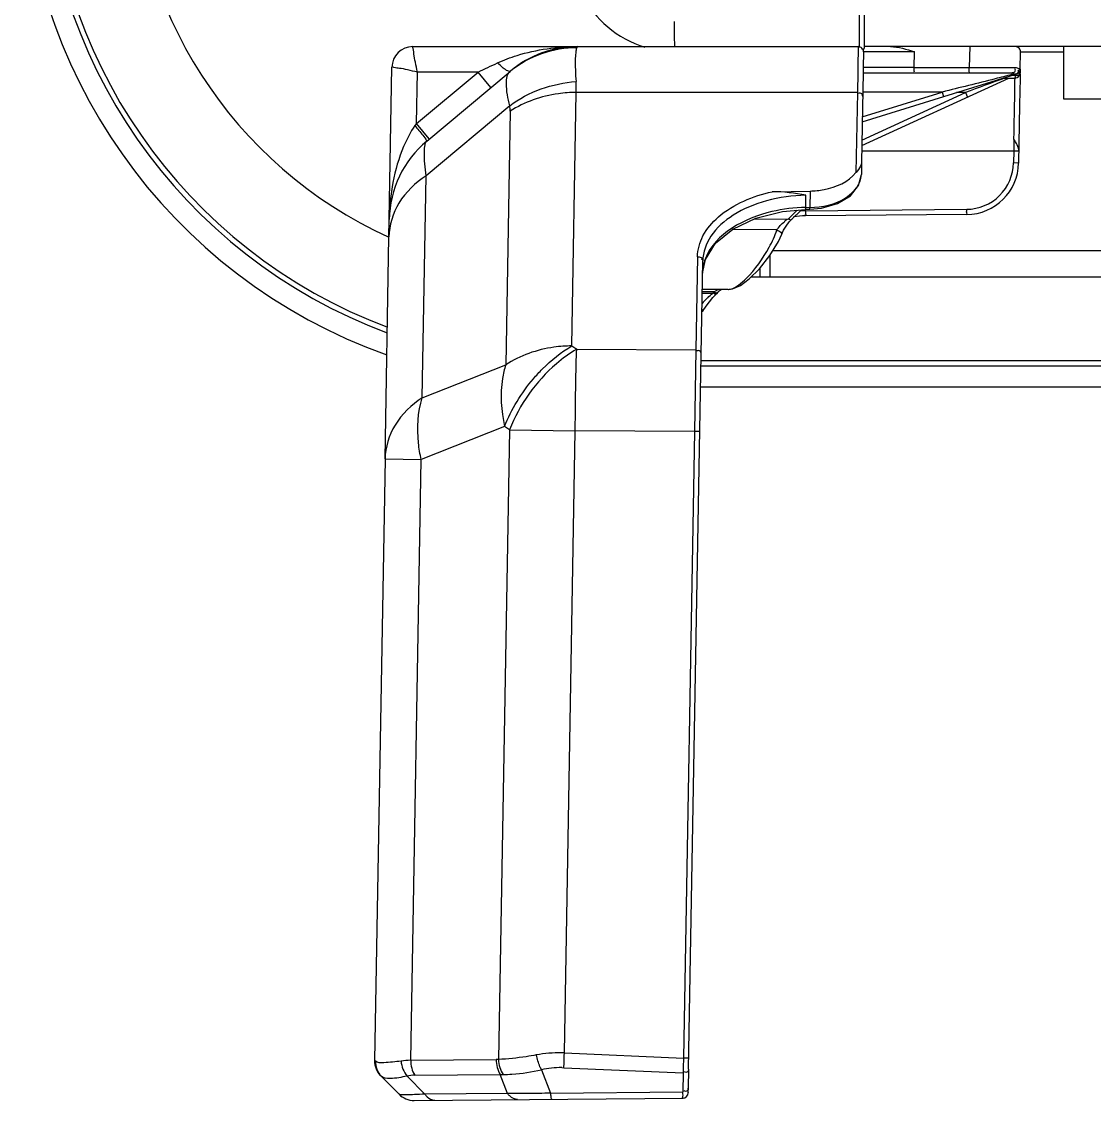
# Model space of a CAD drawing. Header units: millimetres. Extents: x 10297564 to 11610295, y -9287743 to -8409454.
# Drawn here: x 10521791 to 10523847, y -9104381 to -9102312 of the extents above; entities that cross this region are included whole.
import ezdxf

# ---------------------------------------------------------------- set-up
doc = ezdxf.new("R2010")
doc.units = ezdxf.units.MM
doc.header["$LTSCALE"] = 100
doc.layers.add('-0', color=7, linetype='Continuous')

# ---------------------------------------------------------------- blocks, each defined once
blk = doc.blocks.new('인버터 외형도')
at = {"layer": '-0', "linetype": 'Continuous'}
for p, q in [((115699.1, 34373.3), (115699.1, 34628.8)), ((115691.5, 34377.8), (115691.5, 34372)), ((115049.9, 34373), (115286.9, 34373)), ((115286.9, 34373), (115690, 34373)), ((115690, 34373), (115689.5, 34343.1)), ((115697.6, 34365.4), (115697.2, 34342.8)), ((115770.8, 34365.5), (115697.6, 34365.4)), ((115706.2, 34373), (115699.1, 34373)), ((127439.5, 34373), (115699.1, 34373)), ((115770.4, 34342.9), (115770.8, 34365.5)), ((115850.2, 34373), (115849.6, 34342.9)), ((115922.9, 34340.8), (115923.3, 34365.4)), ((115923.3, 34365.5), (115985.1, 34365.5)), ((115985.1, 34373), (115985.1, 34297.8)), ((115016, 34124.5), (115019.8, 34343.4)), ((115055.1, 34262.5), (115056.4, 34336.5)), ((115055.1, 34262.5), (115143.6, 34336.5)), ((115143.6, 34336.5), (115056.4, 34336.5)), ((115070, 34237.3), (115189.7, 34337.5)), ((115162.1, 34314.4), (115143.6, 34336.5)), ((115190.3, 34338), (115190.3, 34338)), ((115190.3, 34337.9), (115190.3, 34337.9)), ((115689.3, 34336.5), (115688.8, 34307.1)), ((115689.5, 34343.1), (115689.3, 34336.5)), ((115697, 34336.2), (115694.8, 34206.6)), ((115695.8, 34264.8), (115916.3, 34333.4)), ((115697.2, 34342.8), (115697, 34336.2)), ((115697, 34335.4), (115910.1, 34335.4)), ((115700.7, 34342.8), (115697.2, 34342.8)), ((115770.4, 34342.9), (115700.7, 34342.8)), ((115770.4, 34342.9), (115849.6, 34342.9)), ((115849.6, 34342.9), (115917.1, 34342.8)), ((115915.4, 34331.6), (115910.7, 34331.6)), ((115914.9, 34333.3), (115914.2, 34333.5)), ((115915.4, 34331.6), (115915.4, 34333.2)), ((115917.6, 34333.8), (115916.3, 34333.4)), ((115921.5, 34340.4), (115922.9, 34340.8)), ((115922.7, 34333.7), (115922.6, 34327.7)), ((115922.9, 34340.8), (115922.8, 34335.3)), ((115695.2, 34230.7), (115906.4, 34327.9)), ((115898.6, 34327.9), (115915.3, 34327.9)), ((115922.6, 34327.7), (115922, 34289.2)), ((115278.5, 33942.6), (115284.8, 34307.1)), ((115688.8, 34307.1), (115284.8, 34307.1)), ((115688.8, 34307.1), (115686.8, 34191.9)), ((115695.3, 34238.5), (115844, 34306.9)), ((115695.9, 34272.1), (115810.5, 34307.7)), ((115810.5, 34307.7), (115696.6, 34307.7)), ((115810.5, 34307.7), (115812.5, 34301.1)), ((115844, 34306.9), (115831.3, 34306.9)), ((115844, 34306.9), (115847, 34300.5)), ((115189.2, 34287.9), (115069.1, 34187.4)), ((115922, 34289.2), (115920.5, 34205.6)), ((115985.1, 34297.8), (117790.9, 34297.8)), ((115189.7, 34280.1), (115183.4, 33915.6)), ((115055.1, 34262.5), (115053, 34259.4)), ((115073.6, 34240.3), (115055.1, 34262.5)), ((115913.8, 34240.2), (115913.5, 34222.6)), ((115913.5, 34222.6), (115695.1, 34222.6)), ((115913.5, 34222.6), (115913.2, 34205.7)), ((115920.8, 34222.5), (115913.5, 34222.6)), ((115694.8, 34206.6), (115694.5, 34189)), ((115688.4, 34193.9), (115687, 34192.1)), ((115920.5, 34205.6), (115913.2, 34205.7)), ((115063.5, 33868.1), (115069.1, 34187.4)), ((115566.5, 34164.4), (115620.8, 34165.4)), ((115620.8, 34165.4), (115620.4, 34141.9)), ((115614.5, 34141.8), (115614.8, 34159.4)), ((115589.1, 34125.1), (115602.1, 34137.9)), ((115608.4, 34138.4), (115594.3, 34124.6)), ((115845.9, 34131.6), (115614.2, 34129.6)), ((115614.3, 34137.1), (115846, 34139.1)), ((115614.5, 34141.8), (115620.4, 34141.9)), ((115614.5, 34139), (115620.4, 34139.1)), ((115015.6, 34099.5), (115016, 34124.5)), ((115015.6, 34099.5), (115016, 34124.5)), ((115016, 34124.5), (115016, 34124.5)), ((115540.7, 34125.4), (115589.1, 34125.1)), ((115586.4, 34115.1), (115590.9, 34121)), ((115590.9, 34121), (115594.3, 34124.6)), ((115010, 33780.2), (115015.6, 34099.5)), ((115573.2, 34109.4), (115508.9, 34109.9)), ((115458.9, 34070.9), (115456.6, 33937)), ((115466.2, 34047.2), (115470.3, 34067.1)), ((115562.6, 34072), (115563.7, 34072)), ((115563.7, 34041.9), (115563.7, 34073.7)), ((116057.3, 34079.6), (115567.2, 34079.6)), ((115446.3, 32902.5), (115466.5, 34064.9)), ((115548.6, 34054.2), (115548.6, 34041.9)), ((115536.4, 34041.9), (116057.3, 34041.9)), ((115503.2, 34023.9), (115465.8, 34023.9)), ((115483, 34020.4), (115465.8, 34020.3)), ((115480.9, 34018.4), (115483, 34020.4)), ((115488.2, 34019.9), (115490.2, 34021.7)), ((115490.2, 34021.7), (115493, 34023.9)), ((115503.2, 34023.9), (115503.4, 34023.9)), ((115465.7, 34018.7), (115480.9, 34018.4)), ((115471.3, 33999.7), (115481.1, 34012.5)), ((115481.1, 34012.5), (115486.1, 34017.8)), ((115488.2, 34019.9), (115486.1, 34017.8)), ((115466.6, 33991.7), (115467.4, 33993.5)), ((115467.4, 33993.5), (115471.3, 33999.7)), ((115278.5, 33942.6), (115285.4, 33937.9)), ((115285.4, 33937.9), (115456.6, 33937)), ((115456.6, 33937), (115454.5, 33819.6)), ((115063.5, 33868.1), (115183.4, 33915.6)), ((115463.9, 33914), (116067.4, 33914)), ((115464, 33921.5), (116068, 33921.5)), ((115463.4, 33883.9), (116076.1, 33883.9)), ((115181.8, 33826.8), (115062, 33779.3)), ((115188.8, 33822.1), (115173, 32916.7)), ((115188.8, 33822.1), (115181.8, 33826.8)), ((115188.8, 33822.1), (115283.4, 33820.4)), ((115267.8, 32926), (115283.4, 33820.4)), ((115454.5, 33819.6), (115283.4, 33820.4)), ((115454.5, 33819.6), (115438.8, 32918.6)), ((115462.3, 33819.4), (115454.5, 33819.6)), ((115010, 33780.2), (114994.9, 32915.1)), ((115010, 33780.2), (115062, 33779.3)), ((115046.9, 32915.5), (115062, 33779.3)), ((115267.8, 32926), (115263.8, 32926.1)), ((115267.8, 32926), (115438.8, 32918.6)), ((114996.1, 32914.2), (114994.9, 32915.1)), ((115046.9, 32915.5), (115169.8, 32916.5)), ((115263.9, 32904.9), (115267.1, 32904.8)), ((115267.1, 32904.8), (115438.4, 32897.3)), ((115446.5, 32918.4), (115438.8, 32918.6)), ((115003.7, 32893.4), (114999.9, 32898)), ((115003.6, 32893.4), (115004, 32893)), ((115003.7, 32893.4), (115030.1, 32866.6)), ((115041.6, 32892.8), (115067.3, 32866.9)), ((115052.7, 32893.9), (115175.6, 32895)), ((115186.2, 32867.9), (115175.6, 32895)), ((115234.8, 32901.7), (115248, 32868.3)), ((115438.4, 32897.3), (115437.9, 32870)), ((115446.3, 32902.5), (115445.8, 32875.2)), ((115445.7, 32868.5), (115445.8, 32875.2)), ((115051.8, 32857.7), (115438.2, 32861.1)), ((115186.2, 32867.9), (115067.3, 32866.9)), ((115248, 32868.3), (115437.9, 32870)), ((115445.7, 32869.2), (115445.7, 32868.5))]:
    blk.add_line(p, q, dxfattribs=at)
for points in [[(115916.3, 34333.4), (115915.6, 34333.3), (115914.9, 34333.3)], [(115620.4, 34139.1), (115637.1, 34140.6), (115660.1, 34147.3), (115678.7, 34158.6), (115690.6, 34173.5), (115694.5, 34189)], [(115470.3, 34067.1), (115485.1, 34090.5), (115509.9, 34110.7), (115542.7, 34126.4), (115581.3, 34136.1), (115614.5, 34139)], [(115580, 34103.5), (115582.6, 34108.9), (115586.4, 34115.1)], [(115563.2, 34072.8), (115575.2, 34093), (115580, 34103.5)], [(115520.6, 34029.7), (115533.4, 34039), (115548.2, 34053.6), (115563.2, 34072.8)], [(115503.4, 34023.9), (115509.2, 34024.7), (115520.6, 34029.7)], [(115173, 32916.7), (115171.9, 32916.6), (115170.8, 32916.5), (115169.8, 32916.5)]]:
    blk.add_lwpolyline(points, dxfattribs=at)
for centre, radius, start, end in [((115277.8, 34674), 790.1, 180, 250.3801), ((115277.8, 34674), 760, 180, 249.6126), ((115277.8, 34674), 752.4, 180, 249.4174), ((115277.8, 34674), 632.1, 180, 245.4698), ((115427.1, 34516.3), 150.5, 206.5651, 253.1298), ((132913.3, 34424.4), 17221.8, 179.99492, 180.15524), ((115049.9, 34342.9), 30.1, 90, 179), ((115286.9, 34222.5), 150.5, 90.0002, 129.9143), ((115286.9, 34222.5), 150.5, 90, 129.9144), ((115690, 34365.5), 7.52, 359, 90), ((115691.6, 34373.3), 7.52, 315.9126, 0), ((115915.8, 34365.5), 7.52, 359, 89.9984), ((115283.9, 34224.9), 146.7, 129.6309, 129.9143), ((115956.3, 34144.2), 194, 102.5541, 103.5339), ((115915.3, 34335.4), 7.52, 270, 359), ((115915.4, 34341), 7.52, 287.2741, 359), ((98399.2, 34594.4), 17518.2, 358.98854, 359.13052), ((115166.5, 34121.8), 150.5, 129.9142, 179), ((115166.5, 34121.8), 150.5, 129.9144, 179), ((115845.3, 34206.9), 75.2, 270.5, 359), ((115615.5, 33979.1), 150.5, 90.5, 97.1434), ((115615.8, 33978), 159.1, 90.5191, 93.2474), ((115623.1, 34073.9), 61.5, 123.5503, 129.5213), ((115531.8, 34044.7), 65.8, 159.0425, 162.7565), ((115505.5, 33988.6), 38.9, 114.5485, 117.9894), ((115550.2, 33932.5), 110.4, 133.883, 140.1837), ((115025, 32914.5), 30.1, 179, 224.75), ((115025, 32914.5), 30.1, 179, 224.75), ((115261.8, 32786.8), 118.1, 88.9837, 103.2277), ((118576.7, 32841.1), 3138.8, 178.586, 178.9744), ((115178.2, 32970.2), 75.2, 268.0485, 271.1622), ((115051.5, 32887.8), 30.1, 224.75, 270.5), ((115051.5, 32887.8), 30.1, 224.75, 270.5), ((115438.1, 32868.6), 7.52, 270.5, 359)]:
    blk.add_arc(centre, radius, start, end, dxfattribs=at)
for points, knots in [([(115426.5, 34372.4), (115426.4, 34374.6), (115426, 34386.8), (115425.9, 34399), (115425.9, 34409)], [0, 0, 0, 0, 0.180941, 1, 1, 1, 1]), ([(115056.4, 34336.5), (115055.4, 34341.2), (115054.1, 34349.5), (115051, 34361.7), (115051.7, 34367.2), (115049, 34373), (115049.9, 34373)], [0, 0, 0, 0, 0.383501, 0.707439, 0.924209, 1, 1, 1, 1]), ([(115171.7, 34349.6), (115180.8, 34353.9), (115217.7, 34367.8), (115257.5, 34373), (115286.9, 34373)], [0, 0, 0, 0, 0.254641, 1, 1, 1, 1]), ([(115286, 34372), (115284.9, 34370.5), (115283.9, 34365), (115282.8, 34348.7), (115283.7, 34333.9), (115284.5, 34322.7)], [0, 0, 0, 0, 0.115608, 0.321127, 1, 1, 1, 1]), ([(115286, 34372), (115286.2, 34372.2), (115286.4, 34372.6), (115286.7, 34372.9), (115286.8, 34373)], [0, 0, 0, 0, 0.647125, 1, 1, 1, 1]), ([(115286.8, 34373), (115286.8, 34373), (115286.8, 34373), (115286.9, 34373), (115286.9, 34373)], [0, 0, 0, 0, 0.620754, 1, 1, 1, 1]), ([(115056.4, 34336.5), (115051.7, 34337.5), (115043.4, 34339.1), (115031.3, 34342.3), (115025.5, 34341.7), (115020, 34344.4), (115019.8, 34343.4)], [0, 0, 0, 0, 0.382703, 0.706768, 0.924005, 1, 1, 1, 1]), ([(115189.2, 34287.9), (115186.6, 34298.6), (115183.2, 34314.2), (115185.2, 34333.7), (115189.7, 34337.5)], [0, 0, 0, 0, 0.650881, 1, 1, 1, 1]), ([(115190.3, 34338), (115189.9, 34337.6), (115188.4, 34337.3), (115187.2, 34337.8), (115186.4, 34338.1)], [0, 0, 0, 0, 0.401995, 1, 1, 1, 1]), ([(115770.2, 34335.4), (115771, 34335.4), (115769.7, 34339.5), (115770.4, 34341.1), (115770.4, 34342.9)], [0, 0, 0, 0, 0.293269, 1, 1, 1, 1]), ([(115910.9, 34332.8), (115902.8, 34330.8), (115869.4, 34322.2), (115835.9, 34313.9), (115810.5, 34307.7)], [0, 0, 0, 0, 0.241092, 1, 1, 1, 1]), ([(115849.4, 34335.4), (115849.9, 34335.4), (115849, 34338.6), (115849.6, 34339.9), (115849.6, 34341.4)], [0, 0, 0, 0, 0.250681, 1, 1, 1, 1]), ([(115911.9, 34335.2), (115911.6, 34335.2), (115910.8, 34335.1), (115910.2, 34334.8), (115909.8, 34334.6)], [0, 0, 0, 0, 0.428961, 1, 1, 1, 1]), ([(115910.1, 34335.4), (115911.8, 34335.4), (115915.5, 34335.7), (115916.2, 34340.1), (115915.3, 34341.3)], [0, 0, 0, 0, 0.523838, 1, 1, 1, 1]), ([(115914.2, 34333.5), (115913.9, 34333.9), (115913.4, 34334.8), (115912.4, 34335.2), (115911.9, 34335.2)], [0, 0, 0, 0, 0.499012, 1, 1, 1, 1]), ([(115915.4, 34331.6), (115915.4, 34330.9), (115915, 34330.2), (115915.7, 34328.3), (115915.3, 34328.3)], [0, 0, 0, 0, 0.668286, 1, 1, 1, 1]), ([(115915.4, 34331.6), (115916, 34331.6), (115917.2, 34331.7), (115918.4, 34331.8), (115919.1, 34332)], [0, 0, 0, 0, 0.487762, 1, 1, 1, 1]), ([(115916.3, 34333.4), (115917.7, 34333.8), (115920.6, 34334.7), (115920.9, 34338.3), (115920.1, 34339.4)], [0, 0, 0, 0, 0.521518, 1, 1, 1, 1]), ([(115919.1, 34332), (115919.7, 34332.1), (115920.7, 34332.3), (115921.7, 34333), (115921.8, 34333.4)], [0, 0, 0, 0, 0.627635, 1, 1, 1, 1]), ([(115920.3, 34337.1), (115920.3, 34337.4), (115920.2, 34338.1), (115919.8, 34338.8), (115919.6, 34339.1)], [0, 0, 0, 0, 0.441895, 1, 1, 1, 1]), ([(115921.8, 34333.4), (115921.8, 34333.6), (115921.5, 34334.1), (115921.1, 34334.4), (115920.8, 34334.5)], [0, 0, 0, 0, 0.380984, 1, 1, 1, 1]), ([(115915.3, 34328.3), (115915.3, 34328.3), (115915.4, 34328.7), (115915.3, 34328.8), (115915.3, 34329)], [0, 0, 0, 0, 0.236611, 1, 1, 1, 1]), ([(115284.8, 34307.1), (115276.2, 34307.1), (115243.1, 34304.8), (115210.3, 34293.5), (115189.7, 34280.1)], [0, 0, 0, 0, 0.25882, 1, 1, 1, 1]), ([(115696.4, 34301.1), (115696.5, 34302.5), (115695.8, 34306), (115691.8, 34306.3), (115690.5, 34305.5)], [0, 0, 0, 0, 0.489151, 1, 1, 1, 1]), ([(115913.8, 34240.2), (115913.9, 34244.2), (115914.1, 34259.1), (115914.4, 34274.1), (115914.6, 34285.2)], [0, 0, 0, 0, 0.264351, 1, 1, 1, 1]), ([(115052.7, 34259.6), (115046.4, 34250.1), (115024.7, 34208), (115016.6, 34160.1), (115016, 34124.4)], [0, 0, 0, 0, 0.243037, 1, 1, 1, 1]), ([(115053, 34259.4), (115056.8, 34254.9), (115062.3, 34247.7), (115068.3, 34240.6), (115069.8, 34237.8)], [0, 0, 0, 0, 0.645331, 1, 1, 1, 1]), ([(115069.1, 34187.4), (115067.6, 34198.8), (115065.9, 34213.9), (115066.8, 34230.4), (115068.5, 34236), (115070, 34237.3)], [0, 0, 0, 0, 0.682925, 0.885401, 1, 1, 1, 1]), ([(115694.8, 34206.6), (115694.8, 34205.6), (115694, 34200.8), (115690.8, 34196.9), (115688.4, 34193.9)], [0, 0, 0, 0, 0.200671, 1, 1, 1, 1]), ([(115620.8, 34165.4), (115627.5, 34165.6), (115651.3, 34168), (115676.1, 34178.3), (115686.8, 34191.9)], [0, 0, 0, 0, 0.28091, 1, 1, 1, 1]), ([(115846, 34139.1), (115863.1, 34139.3), (115898.4, 34153.5), (115912.8, 34188.7), (115913.2, 34205.7)], [0, 0, 0, 0, 0.499941, 1, 1, 1, 1]), ([(115069.1, 34187.4), (115053.6, 34177.3), (115027, 34152.1), (115015.9, 34116.4), (115015.6, 34099.5)], [0, 0, 0, 0, 0.522283, 1, 1, 1, 1]), ([(115620.4, 34141.9), (115638.4, 34142.2), (115670.1, 34147.8), (115694.3, 34175.8), (115694.5, 34189)], [0, 0, 0, 0, 0.578125, 1, 1, 1, 1]), ([(115458.9, 34070.9), (115459.2, 34081.2), (115465.4, 34103.4), (115499.3, 34142.3), (115538.7, 34158.2), (115566.5, 34164.4)], [0, 0, 0, 0, 0.204841, 0.436426, 1, 1, 1, 1]), ([(115614.8, 34159.4), (115595.7, 34159), (115559.2, 34154.1), (115511.4, 34134.3), (115476.8, 34104.5), (115466.8, 34077.3), (115466.5, 34064.9)], [0, 0, 0, 0, 0.29927, 0.572621, 0.804266, 1, 1, 1, 1]), ([(115614.5, 34141.8), (115598.1, 34141.5), (115544.4, 34135.4), (115484.3, 34104.6), (115470.4, 34068.2)], [0, 0, 0, 0, 0.295407, 1, 1, 1, 1]), ([(115614.3, 34137.1), (115614.3, 34135.7), (115613.7, 34134.2), (115615.1, 34130.6), (115614.3, 34130.6)], [0, 0, 0, 0, 0.644282, 1, 1, 1, 1]), ([(115614.5, 34139), (115614.8, 34139), (115614.2, 34140.5), (115614.5, 34141.1), (115614.5, 34141.8)], [0, 0, 0, 0, 0.27468, 1, 1, 1, 1]), ([(115614.3, 34130.6), (115614.2, 34130.6), (115614.3, 34131.1), (115614.2, 34131.3), (115614.2, 34131.5)], [0, 0, 0, 0, 0.237808, 1, 1, 1, 1]), ([(115620.4, 34139.1), (115620.7, 34139.1), (115620.1, 34140.6), (115620.4, 34141.2), (115620.4, 34141.9)], [0, 0, 0, 0, 0.274678, 1, 1, 1, 1]), ([(115845.9, 34131.6), (115846.7, 34131.6), (115845.3, 34135.7), (115846.1, 34137.4), (115846.1, 34139.1)], [0, 0, 0, 0, 0.293282, 1, 1, 1, 1]), ([(115594.4, 34124.5), (115594.1, 34124), (115592.2, 34123.1), (115591, 34124.8), (115590.3, 34125.6)], [0, 0, 0, 0, 0.346114, 1, 1, 1, 1]), ([(115573.2, 34109.4), (115574.1, 34109), (115576.6, 34107.9), (115580.6, 34105.4), (115579.9, 34103.5)], [0, 0, 0, 0, 0.337479, 1, 1, 1, 1]), ([(115518.1, 34030.2), (115522, 34033), (115539.6, 34048.6), (115553.1, 34068.3), (115562, 34084.6)], [0, 0, 0, 0, 0.206421, 1, 1, 1, 1]), ([(115458.9, 34070.9), (115460.7, 34070.9), (115463.2, 34070.6), (115466.1, 34068.2), (115465.2, 34066.6), (115464.6, 34066.1)], [0, 0, 0, 0, 0.557854, 0.766394, 1, 1, 1, 1]), ([(115503.4, 34023.9), (115504.4, 34024), (115509.8, 34024.8), (115514.6, 34027.7), (115518.1, 34030.2)], [0, 0, 0, 0, 0.203685, 1, 1, 1, 1]), ([(115483.8, 34017.3), (115483.5, 34017.4), (115482.9, 34017.9), (115482.4, 34018.5), (115482.1, 34018.9)], [0, 0, 0, 0, 0.432179, 1, 1, 1, 1]), ([(115486.2, 34017.7), (115486, 34017.4), (115485.2, 34016.7), (115484.2, 34017), (115483.8, 34017.3)], [0, 0, 0, 0, 0.447997, 1, 1, 1, 1]), ([(115467.4, 33993.5), (115467.5, 33993.8), (115466.4, 33994.3), (115466, 33994.8), (115465.4, 33995.1)], [0, 0, 0, 0, 0.267142, 1, 1, 1, 1]), ([(115278.5, 33942.6), (115269.9, 33942.6), (115236.8, 33940.3), (115204, 33929), (115183.4, 33915.6)], [0, 0, 0, 0, 0.25882, 1, 1, 1, 1]), ([(115223.2, 33895.4), (115227.3, 33900.3), (115243.7, 33918.2), (115262.9, 33933.7), (115278.5, 33942.6)], [0, 0, 0, 0, 0.262864, 1, 1, 1, 1]), ([(115285.4, 33937.9), (115275, 33931.9), (115233.8, 33901.9), (115203.1, 33858.1), (115188.8, 33822.1)], [0, 0, 0, 0, 0.235659, 1, 1, 1, 1]), ([(115283.4, 33820.4), (115283.4, 33831.5), (115283.8, 33870.7), (115284.4, 33909.9), (115285.4, 33937.9)], [0, 0, 0, 0, 0.284419, 1, 1, 1, 1]), ([(115464.2, 33931), (115464.2, 33932.5), (115463.6, 33935.9), (115459.5, 33936.2), (115458.3, 33935.4)], [0, 0, 0, 0, 0.489151, 1, 1, 1, 1]), ([(115183.4, 33915.6), (115181.3, 33909.1), (115174.7, 33880), (115176.9, 33849.3), (115181.8, 33826.8)], [0, 0, 0, 0, 0.228263, 1, 1, 1, 1]), ([(115063.5, 33868.1), (115048, 33858), (115021.4, 33832.8), (115010.3, 33797.1), (115010, 33780.2)], [0, 0, 0, 0, 0.522283, 1, 1, 1, 1]), ([(115062, 33779.3), (115060.2, 33787.2), (115055.4, 33816.5), (115056.9, 33847.5), (115063.5, 33868.1)], [0, 0, 0, 0, 0.270968, 1, 1, 1, 1]), ([(115227.4, 32923.1), (115222.6, 32922.2), (115204.5, 32919.2), (115186.3, 32917.3), (115173, 32916.7)], [0, 0, 0, 0, 0.270365, 1, 1, 1, 1]), ([(115234.8, 32901.7), (115234, 32903.2), (115230.8, 32910.1), (115228.7, 32917.4), (115227.4, 32923.1)], [0, 0, 0, 0, 0.221243, 1, 1, 1, 1]), ([(115267.1, 32904.8), (115267.1, 32906.3), (115267.3, 32913.4), (115267.5, 32920.5), (115267.8, 32926)], [0, 0, 0, 0, 0.214266, 1, 1, 1, 1]), ([(115033, 32914.4), (115024.8, 32913.1), (115013.2, 32912), (114999.3, 32911.5), (114996.1, 32914.2)], [0, 0, 0, 0, 0.66591, 1, 1, 1, 1]), ([(115041.6, 32892.8), (115033.6, 32890.9), (115022, 32888.7), (115007.6, 32889.3), (115004.6, 32892.4)], [0, 0, 0, 0, 0.652236, 1, 1, 1, 1]), ([(115179.7, 32894.9), (115183.9, 32895), (115202.4, 32895.9), (115220.9, 32898.7), (115234.8, 32901.7)], [0, 0, 0, 0, 0.229504, 1, 1, 1, 1]), ([(115446.3, 32902.5), (115446.2, 32901.1), (115445.2, 32897.9), (115441.4, 32897.9), (115440.2, 32898.7)], [0, 0, 0, 0, 0.468263, 1, 1, 1, 1]), ([(115445.8, 32875.2), (115445.8, 32873.8), (115444.8, 32870.6), (115441, 32870.6), (115439.7, 32871.4)], [0, 0, 0, 0, 0.468263, 1, 1, 1, 1]), ([(115067.3, 32866.9), (115062.2, 32866.5), (115053.4, 32866.1), (115041.9, 32865.5), (115034.9, 32866), (115030.9, 32865.9), (115030.1, 32866.6)], [0, 0, 0, 0, 0.406487, 0.716123, 0.914735, 1, 1, 1, 1]), ([(115067.3, 32866.9), (115068.2, 32865.5), (115071.6, 32861), (115077.3, 32858), (115081.4, 32858)], [0, 0, 0, 0, 0.284489, 1, 1, 1, 1]), ([(115248, 32868.3), (115242.4, 32868.1), (115221.8, 32867.5), (115201.3, 32867.4), (115186.2, 32867.9)], [0, 0, 0, 0, 0.270035, 1, 1, 1, 1]), ([(115200.4, 32859), (115196.3, 32859), (115190.6, 32862.1), (115187.1, 32866.6), (115186.2, 32867.9)], [0, 0, 0, 0, 0.715511, 1, 1, 1, 1]), ([(115249.7, 32859.5), (115248.9, 32859.5), (115248.8, 32864), (115248.2, 32866.1), (115248, 32868.3)], [0, 0, 0, 0, 0.272581, 1, 1, 1, 1]), ([(115438.2, 32861.1), (115437.4, 32861.1), (115438.8, 32865.9), (115437.9, 32867.8), (115437.9, 32870)], [0, 0, 0, 0, 0.260503, 1, 1, 1, 1])]:
    blk.add_open_spline(points, degree=3, knots=knots, dxfattribs=at)
for points in [[(115190.3, 34337.9), (115216.4, 34359.5), (115252.2, 34372.2), (115286, 34372)], [(115736.4, 34373), (115748.2, 34373), (115759.6, 34369.1), (115770.8, 34365.5)], [(115143.6, 34336.5), (115153, 34340.9), (115162.3, 34345.3), (115171.7, 34349.6)], [(115179.9, 34342.2), (115177, 34344.5), (115174.3, 34347), (115171.7, 34349.6)], [(115186.4, 34338.1), (115184, 34339.1), (115181.9, 34340.6), (115179.9, 34342.2)], [(115914.2, 34333.5), (115916.5, 34333.7), (115920.1, 34334.7), (115920.3, 34337.1)], [(115917.1, 34342.8), (115918.7, 34342.8), (115920.7, 34341.9), (115921.5, 34340.4)], [(115189.2, 34287.9), (115216, 34308.4), (115250.7, 34320.6), (115284.5, 34322.7)], [(115284.8, 34307.1), (115284.9, 34312.3), (115284.9, 34317.5), (115284.5, 34322.7)], [(115900.9, 34327.9), (115881.9, 34321), (115863, 34313.8), (115844, 34306.9)], [(115189.7, 34280.1), (115189.8, 34282.6), (115189.9, 34285.3), (115188.8, 34287.6)], [(115920.8, 34222.5), (115920.9, 34228.8), (115917, 34234.7), (115913.8, 34240.2)], [(115614.8, 34159.4), (115598.8, 34161.9), (115582.7, 34164.7), (115566.5, 34164.4)], [(115573.1, 34109.3), (115575.9, 34113.9), (115579.8, 34117.9), (115584, 34121.3)], [(115562, 34084.6), (115566.3, 34092.6), (115570.2, 34100.8), (115573.2, 34109.4)], [(115469, 34064.2), (115467.3, 34058.7), (115466.3, 34053), (115466.2, 34047.3)], [(115483, 34020.4), (115484.4, 34021.3), (115485.8, 34022.1), (115487.2, 34022.9)], [(115483, 34020.4), (115484.4, 34019.5), (115488.2, 34018.3), (115488, 34019.9)], [(115473.7, 34012), (115476, 34014.2), (115478.4, 34016.4), (115480.9, 34018.4)], [(115181.8, 33826.8), (115191.7, 33851.6), (115205.9, 33875), (115223.2, 33895.4)], [(115263.8, 32926.1), (115251.7, 32926.3), (115239.4, 32925.4), (115227.4, 32923.1)], [(114996.1, 32914.2), (114995.8, 32906.4), (114999.1, 32898), (115004.6, 32892.4)], [(115046.9, 32915.5), (115042.2, 32915.4), (115037.6, 32915.1), (115033, 32914.4)], [(115033, 32914.4), (115033.6, 32906.7), (115036.6, 32898.7), (115041.6, 32892.8)], [(115046.9, 32915.5), (115046.9, 32908), (115048.6, 32900.1), (115052.7, 32893.9)], [(115169.8, 32916.5), (115169.7, 32909.1), (115171.5, 32901.2), (115175.6, 32895)], [(115173, 32916.7), (115173.2, 32909.1), (115175.3, 32901.1), (115179.7, 32894.9)], [(115052.7, 32893.9), (115049, 32893.9), (115045.3, 32893.5), (115041.6, 32892.8)]]:
    blk.add_open_spline(points, degree=3, dxfattribs=at)

msp = doc.modelspace()

# ---------------------------------------------------------------- block references
at = {"xscale": 1.333333333333333, "yscale": 1.333333333333333, "zscale": 1.333333333333333}
msp.add_blockref('인버터 외형도', (10369140.6, -9148191), dxfattribs=at)

doc.saveas('drawing.dxf')
